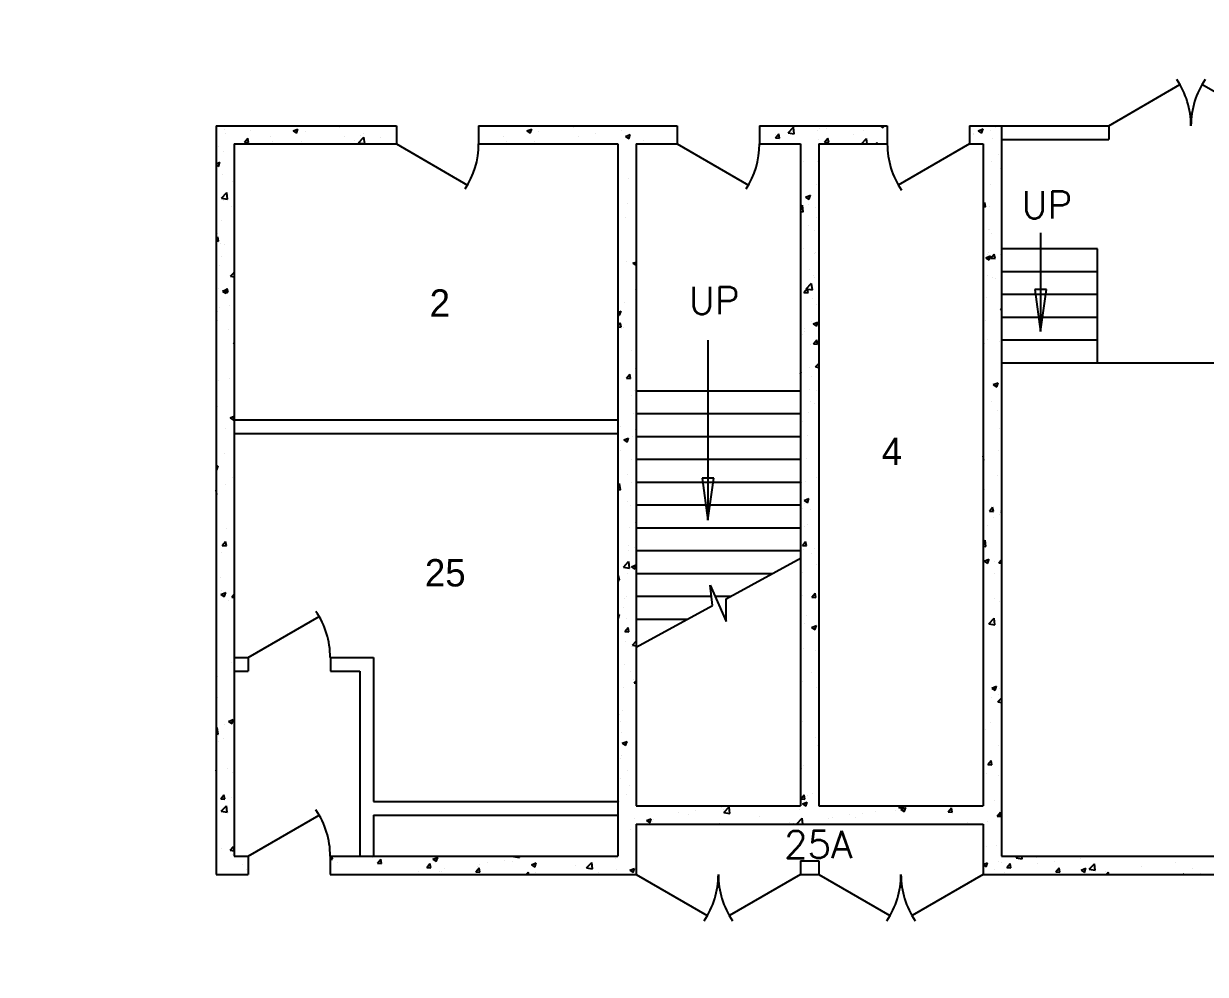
# Model space of a CAD drawing. Header units: inches. Extents: x -34849 to 37501, y -26482 to 39290.
# Drawn here: x 284 to 802, y 13014 to 13430 of the extents above; entities that cross this region are included whole.
import ezdxf
from ezdxf.enums import TextEntityAlignment as Align

# ---------------------------------------------------------------- set-up
doc = ezdxf.new("R2010")
doc.units = ezdxf.units.IN
doc.header["$MEASUREMENT"] = 0
for name, color, linetype in [('035$01DOOR', 150, 'Continuous'), ('035$01LOD', 251, 'Continuous'), ('035$01OFFICE', 7, 'Continuous'), ('035$01WAL', 7, 'Continuous'), ('035$04OFF', 7, 'Continuous')]:
    doc.layers.add(name, color=color, linetype=linetype)
doc.styles.add('ROMANS', font='romans')

# ---------------------------------------------------------------- blocks, each defined once
blk = doc.blocks.new('OFFICE')
at = {"color": 2, "linetype": 'Continuous'}
blk.add_attdef('OFFICE', text='', height=12, dxfattribs=at).set_placement((0, 0), align=Align.MIDDLE)

msp = doc.modelspace()

# ---------------------------------------------------------------- linework, layer by layer
at = {"layer": '035$01DOOR'}
for p, q in [((759.38, 13385.61), (790.55, 13403.61)), ((831.38, 13385.61), (800.2, 13403.61)), ((447.38, 13377.61), (478.55, 13359.61)), ((570.38, 13377.61), (601.55, 13359.61)), ((698.38, 13377.61), (667.2, 13359.61)), ((382.38, 13152.61), (413.55, 13170.61)), ((382.38, 13065.61), (413.55, 13083.61)), ((552.38, 13057.61), (583.55, 13039.61)), ((624.38, 13057.61), (593.2, 13039.61)), ((632.38, 13057.61), (663.55, 13039.61)), ((704.38, 13057.61), (673.2, 13039.61))]:
    msp.add_line(p, q, dxfattribs=at)
for centre, start, end in [((759.38, 13385.61), 0, 34.2232), ((831.38, 13385.61), 145.7768, 180), ((447.38, 13377.61), 326.8338, 0), ((570.38, 13377.61), 326.8338, 0), ((698.38, 13377.61), 180, 214.2232), ((382.38, 13152.61), 0, 34.2232), ((382.38, 13065.61), 0, 34.2232), ((552.38, 13057.61), 325.7768, 0), ((624.38, 13057.61), 180, 214.2232), ((632.38, 13057.61), 325.7768, 0), ((704.38, 13057.61), 180, 214.2232)]:
    msp.add_arc(centre, 36, start, end, dxfattribs=at)
at = {"layer": '035$01LOD'}
for p, q in [((729.48, 13338.61), (729.48, 13295.43)), ((754.38, 13331.61), (712.38, 13331.61)), ((754.38, 13281.61), (754.38, 13331.61)), ((754.38, 13321.61), (712.38, 13321.61)), ((754.38, 13311.61), (712.38, 13311.61)), ((754.38, 13301.61), (712.38, 13301.61)), ((583.8, 13291.73), (583.8, 13212.77)), ((754.38, 13291.61), (712.38, 13291.61)), ((754.38, 13281.61), (712.38, 13281.61)), ((552.38, 13269.48), (624.38, 13269.48)), ((552.38, 13259.48), (624.38, 13259.48)), ((552.38, 13249.48), (624.38, 13249.48)), ((552.38, 13239.48), (624.38, 13239.48)), ((552.38, 13229.48), (624.38, 13229.48)), ((552.38, 13219.48), (624.38, 13219.48)), ((552.38, 13209.48), (624.38, 13209.48)), ((552.38, 13199.48), (624.38, 13199.48)), ((591.81, 13178.39), (624.62, 13196.28)), ((552.38, 13189.48), (612.16, 13189.48)), ((584.85, 13184.35), (591.81, 13168.46)), ((585.85, 13175.41), (584.85, 13184.35)), ((552.38, 13179.48), (585.39, 13179.48)), ((586.98, 13179.48), (593.81, 13179.48)), ((591.81, 13168.46), (591.81, 13178.39)), ((552.38, 13157.17), (585.85, 13175.41)), ((552.38, 13169.48), (574.97, 13169.48)), ((591.36, 13169.48), (591.81, 13169.48))]:
    msp.add_line(p, q, dxfattribs=at)
at = {"layer": '035$01LOD', "linetype": 'Continuous'}
for p, q in [((726.96, 13313.86), (729.48, 13295.43)), ((732.07, 13313.86), (726.96, 13313.86)), ((732.07, 13313.86), (727.01, 13313.86)), ((729.48, 13295.43), (732.07, 13313.86)), ((581.28, 13231.2), (583.8, 13212.77)), ((586.39, 13231.2), (581.28, 13231.2)), ((586.39, 13231.2), (581.33, 13231.2)), ((583.8, 13212.77), (586.39, 13231.2))]:
    msp.add_line(p, q, dxfattribs=at)
at = {"layer": '035$01WAL', "linetype": 'Continuous'}
for p, q in [((368.38, 13385.61), (368.38, 13057.61)), ((368.38, 13385.61), (447.38, 13385.61)), ((447.38, 13385.61), (447.38, 13377.61)), ((483.38, 13385.61), (570.38, 13385.61)), ((483.38, 13385.61), (483.38, 13377.61)), ((570.38, 13385.61), (570.38, 13377.61)), ((606.38, 13385.61), (662.38, 13385.61)), ((606.38, 13385.61), (606.38, 13377.61)), ((662.38, 13385.61), (662.38, 13377.61)), ((698.38, 13385.61), (712.38, 13385.61)), ((698.38, 13385.61), (698.38, 13377.61)), ((712.38, 13385.61), (712.38, 13065.61)), ((376.38, 13377.61), (376.38, 13065.61)), ((376.38, 13377.61), (447.38, 13377.61)), ((483.38, 13377.61), (544.38, 13377.61)), ((544.38, 13377.61), (544.38, 13065.61)), ((552.38, 13377.61), (552.38, 13087.61)), ((552.38, 13377.61), (570.38, 13377.61)), ((606.38, 13377.61), (624.38, 13377.61)), ((624.38, 13377.61), (624.38, 13087.61)), ((632.38, 13377.61), (632.38, 13087.61)), ((632.38, 13377.61), (662.38, 13377.61)), ((698.38, 13377.61), (704.38, 13377.61)), ((704.38, 13377.61), (704.38, 13087.61)), ((552.38, 13087.61), (624.38, 13087.61)), ((632.38, 13087.61), (704.38, 13087.61)), ((552.38, 13079.61), (704.38, 13079.61)), ((552.38, 13079.61), (552.38, 13057.61)), ((704.38, 13079.61), (704.38, 13057.61)), ((376.38, 13065.61), (382.38, 13065.61)), ((382.38, 13065.61), (382.38, 13057.61)), ((418.38, 13065.61), (544.38, 13065.61)), ((418.38, 13065.61), (418.38, 13057.61)), ((712.38, 13065.61), (849.38, 13065.61)), ((368.38, 13057.61), (382.38, 13057.61)), ((418.38, 13057.61), (552.38, 13057.61)), ((704.38, 13057.61), (837.38, 13057.61))]:
    msp.add_line(p, q, dxfattribs=at)
at = {"layer": '035$01WAL'}
for p, q in [((422.59, 13384.87), (422.59, 13384.87)), ((524.98, 13384.87), (524.98, 13384.87)), ((618.96, 13382.5), (621.29, 13384.93)), ((619.93, 13385.06), (619.93, 13385.06)), ((621.62, 13382.08), (621.29, 13384.93)), ((640.05, 13385.17), (640.05, 13385.17)), ((659.34, 13385.61), (660.58, 13384.78)), ((660.58, 13384.78), (660.86, 13385.61)), ((709.69, 13385.03), (709.69, 13385.03)), ((712.38, 13385.61), (759.38, 13385.61)), ((759.38, 13385.61), (759.38, 13379.61)), ((372.15, 13384.07), (372.15, 13384.07)), ((372.54, 13382.33), (372.54, 13382.33)), ((380.85, 13378.45), (382.3, 13380.18)), ((382.65, 13378.3), (382.3, 13380.18)), ((383.43, 13383.32), (383.43, 13383.32)), ((392.03, 13380.83), (392.03, 13380.83)), ((402.14, 13383.32), (404.24, 13384.12)), ((402.14, 13383.32), (403.63, 13382.31)), ((403.63, 13382.31), (404.24, 13384.12)), ((407.44, 13382.94), (407.44, 13382.94)), ((424.58, 13381.07), (424.58, 13381.07)), ((430.83, 13378.1), (433.17, 13380.54)), ((431.48, 13381.29), (431.48, 13381.29)), ((433.07, 13382.29), (433.07, 13382.29)), ((433.5, 13377.69), (433.17, 13380.54)), ((440.28, 13380.45), (440.28, 13380.45)), ((494.43, 13380.83), (494.43, 13380.83)), ((504.54, 13383.32), (506.64, 13384.12)), ((504.54, 13383.32), (506.03, 13382.31)), ((506.03, 13382.31), (506.64, 13384.12)), ((509.83, 13382.94), (509.83, 13382.94)), ((526.97, 13381.07), (526.97, 13381.07)), ((534.48, 13382.06), (534.48, 13382.06)), ((545.85, 13383.56), (545.85, 13383.56)), ((547.65, 13380.91), (549.75, 13381.72)), ((547.65, 13380.91), (549.14, 13379.91)), ((549.14, 13379.91), (549.75, 13381.72)), ((570.35, 13384.08), (570.38, 13384.11)), ((570.35, 13384.08), (570.38, 13384.07)), ((613.38, 13380.31), (614.83, 13382.04)), ((613.38, 13380.31), (615.18, 13380.16)), ((613.59, 13381.68), (613.59, 13381.68)), ((614.15, 13380.43), (614.15, 13380.43)), ((615.18, 13380.15), (614.83, 13382.03)), ((618.96, 13382.5), (621.62, 13382.08)), ((631.65, 13383.43), (631.65, 13383.43)), ((632.11, 13379.71), (632.11, 13379.71)), ((632.54, 13384.18), (632.54, 13384.18)), ((634.9, 13378.43), (636.35, 13380.15)), ((635.95, 13384.39), (635.95, 13384.39)), ((636.7, 13378.27), (636.35, 13380.15)), ((647.52, 13381.82), (647.52, 13381.82)), ((651.05, 13377.61), (653.31, 13379.97)), ((651.96, 13383.71), (651.96, 13383.71)), ((653.58, 13377.61), (653.31, 13379.97)), ((700, 13381.68), (700, 13381.68)), ((700.28, 13382.3), (700.28, 13382.3)), ((702.2, 13383.38), (704.3, 13384.19)), ((702.2, 13383.38), (703.69, 13382.37)), ((703.69, 13382.37), (704.3, 13384.19)), ((707.79, 13383.29), (707.79, 13383.29)), ((708.44, 13380.03), (708.44, 13380.03)), ((712.38, 13379.61), (759.38, 13379.61)), ((369.3, 13376.37), (369.3, 13376.37)), ((380.85, 13378.45), (382.64, 13378.3)), ((393.14, 13378.58), (393.14, 13378.58)), ((405.63, 13378.58), (405.63, 13378.58)), ((409.15, 13377.9), (409.15, 13377.9)), ((428.92, 13378.96), (428.92, 13378.96)), ((430.83, 13378.1), (433.5, 13377.69)), ((495.53, 13378.58), (495.53, 13378.58)), ((508.03, 13378.58), (508.03, 13378.58)), ((511.55, 13377.9), (511.55, 13377.9)), ((554.48, 13378.01), (554.48, 13378.01)), ((555.6, 13379.24), (555.6, 13379.24)), ((634.9, 13378.43), (636.7, 13378.27)), ((657.31, 13377.61), (657.87, 13378.27)), ((657.99, 13377.61), (657.87, 13378.27)), ((368.38, 13368.95), (370, 13369.58)), ((369.39, 13367.76), (370, 13369.57)), ((371.78, 13374.09), (371.78, 13374.09)), ((624.65, 13372.35), (624.65, 13372.35)), ((625.61, 13369.93), (625.61, 13369.93)), ((631.75, 13369.72), (631.75, 13369.72)), ((632.16, 13373.34), (632.16, 13373.34)), ((708.08, 13370.05), (708.08, 13370.05)), ((711.26, 13372.96), (711.26, 13372.96)), ((368.38, 13368.45), (369.39, 13367.76)), ((371.42, 13364.1), (371.42, 13364.1)), ((711.85, 13367.05), (711.85, 13367.05)), ((375.7, 13361.16), (375.7, 13361.16)), ((549.01, 13362.39), (549.01, 13362.39)), ((631.38, 13359.73), (631.38, 13359.73)), ((707.71, 13360.06), (707.71, 13360.06)), ((370.77, 13353.84), (373.11, 13356.28)), ((370.77, 13353.84), (373.44, 13353.43)), ((371.05, 13354.11), (371.05, 13354.11)), ((373.44, 13353.43), (373.11, 13356.28)), ((626.58, 13354.35), (628.68, 13355.16)), ((626.58, 13354.35), (628.07, 13353.35)), ((628.07, 13353.35), (628.68, 13355.16)), ((371.62, 13352.74), (371.62, 13352.74)), ((375.32, 13350.32), (375.32, 13350.32)), ((548.63, 13351.55), (548.63, 13351.55)), ((624.38, 13349.81), (625.27, 13350.74)), ((625.6, 13347.89), (625.27, 13350.74)), ((627.73, 13351.17), (627.73, 13351.17)), ((631.02, 13349.74), (631.02, 13349.74)), ((704.38, 13351.12), (705.06, 13351.94)), ((704.38, 13350.15), (705.41, 13350.06)), ((705.41, 13350.06), (705.07, 13351.94)), ((707.35, 13350.07), (707.35, 13350.07)), ((370.69, 13344.12), (370.69, 13344.12)), ((547.78, 13345.3), (547.78, 13345.3)), ((624.38, 13348.09), (625.6, 13347.9)), ((631.56, 13345.44), (631.56, 13345.44)), ((369.21, 13338.38), (369.21, 13338.38)), ((552.1, 13341.21), (552.1, 13341.21)), ((627.86, 13341.91), (627.86, 13341.91)), ((630.65, 13339.76), (630.65, 13339.76)), ((706.53, 13339.95), (706.53, 13339.95)), ((706.98, 13340.09), (706.98, 13340.09)), ((707.93, 13338.53), (707.93, 13338.53)), ((368.38, 13336.06), (369.1, 13336.93)), ((368.38, 13335.14), (369.45, 13335.05)), ((369.45, 13335.05), (369.11, 13336.93)), ((370.32, 13334.14), (370.32, 13334.14)), ((372.1, 13333.38), (372.1, 13333.38)), ((370.9, 13328.15), (370.9, 13328.15)), ((625.52, 13331.94), (625.52, 13331.94)), ((630.29, 13329.77), (630.29, 13329.77)), ((630.9, 13330), (630.9, 13330)), ((705.51, 13327.79), (707.61, 13328.6)), ((705.51, 13327.79), (707, 13326.79)), ((706.15, 13329.11), (706.15, 13329.11)), ((706.62, 13330.1), (706.62, 13330.1)), ((707, 13326.79), (707.61, 13328.6)), ((707.78, 13327.65), (709.23, 13329.37)), ((707.78, 13327.65), (709.57, 13327.49)), ((709.58, 13327.49), (709.23, 13329.37)), ((711.76, 13329.06), (711.76, 13329.06)), ((369.96, 13324.15), (369.96, 13324.15)), ((548.27, 13325.94), (548.27, 13325.94)), ((550.96, 13325.33), (552.38, 13325.87)), ((550.96, 13325.33), (552.38, 13324.37)), ((628.34, 13322.55), (628.34, 13322.55)), ((374.75, 13319.66), (376.38, 13321.35)), ((374.75, 13319.66), (376.38, 13319.4)), ((375.83, 13321.48), (375.83, 13321.48)), ((629.92, 13319.78), (629.92, 13319.78)), ((630.51, 13319.15), (630.51, 13319.15)), ((706.25, 13320.11), (706.25, 13320.11)), ((708.41, 13319.17), (708.41, 13319.17)), ((709.62, 13318.77), (709.62, 13318.77)), ((369.59, 13314.16), (369.59, 13314.16)), ((371.2, 13313.18), (373.3, 13313.99)), ((371.2, 13313.18), (372.7, 13312.18)), ((371.82, 13312.64), (373.27, 13314.36)), ((371.82, 13312.64), (373.61, 13312.48)), ((372.7, 13312.17), (373.31, 13313.99)), ((373.62, 13312.48), (373.27, 13314.36)), ((551.99, 13314.04), (551.99, 13314.04)), ((625.87, 13312.61), (627.32, 13314.34)), ((625.87, 13312.61), (627.67, 13312.46)), ((626.91, 13314.12), (629.25, 13316.56)), ((626.91, 13314.12), (629.58, 13313.71)), ((627.67, 13312.46), (627.32, 13314.34)), ((629.58, 13313.71), (629.25, 13316.55)), ((374.06, 13306.98), (374.06, 13306.98)), ((547.37, 13308.21), (547.37, 13308.21)), ((629.56, 13309.8), (629.56, 13309.8)), ((631.47, 13307.45), (631.47, 13307.45)), ((632.06, 13310.66), (632.06, 13310.66)), ((705.89, 13310.13), (705.89, 13310.13)), ((712.13, 13307.27), (712.13, 13307.27)), ((369.23, 13304.18), (369.23, 13304.18)), ((369.98, 13306.15), (369.98, 13306.15)), ((376.31, 13302.12), (376.31, 13302.12)), ((544.38, 13303.85), (545.76, 13304.38)), ((544.38, 13303.09), (545.15, 13302.56)), ((545.15, 13302.56), (545.76, 13304.38)), ((711.94, 13305.08), (712.38, 13305.6)), ((711.94, 13305.08), (712.38, 13305.05)), ((369.13, 13300.4), (369.13, 13300.4)), ((544.38, 13298.07), (545.41, 13299.3)), ((544.38, 13297.54), (545.76, 13297.42)), ((545.76, 13297.42), (545.41, 13299.3)), ((546.14, 13298.71), (546.14, 13298.71)), ((546.99, 13297.36), (546.99, 13297.36)), ((626.09, 13296.98), (626.09, 13296.98)), ((629.19, 13299.81), (629.19, 13299.81)), ((629.89, 13298.77), (631.99, 13299.57)), ((629.89, 13298.77), (631.38, 13297.76)), ((631.38, 13297.76), (631.99, 13299.57)), ((705.52, 13300.14), (705.52, 13300.14)), ((368.86, 13294.19), (368.86, 13294.19)), ((373.68, 13296.13), (373.68, 13296.13)), ((625.43, 13293.95), (625.43, 13293.95)), ((626.22, 13295.33), (626.22, 13295.33)), ((630.03, 13290.05), (631.48, 13291.77)), ((631.83, 13289.89), (631.48, 13291.77)), ((706.29, 13291.94), (706.29, 13291.94)), ((375.98, 13290.07), (376.38, 13290.54)), ((375.98, 13290.07), (376.38, 13290.04)), ((550.46, 13287.03), (550.46, 13287.03)), ((552.32, 13289.36), (552.32, 13289.36)), ((628.83, 13289.82), (628.83, 13289.82)), ((630.03, 13290.05), (631.83, 13289.89)), ((705.16, 13290.15), (705.16, 13290.15)), ((711.67, 13291.07), (711.67, 13291.07)), ((712.4, 13286.76), (712.4, 13286.76)), ((368.5, 13284.2), (368.5, 13284.2)), ((630.89, 13279.93), (632.38, 13281.48)), ((906.38, 13281.61), (754.38, 13281.61)), ((548.13, 13275.01), (549.57, 13276.74)), ((549.92, 13274.86), (549.57, 13276.74)), ((551.96, 13279.37), (551.96, 13279.37)), ((624.38, 13276.88), (624.69, 13277.82)), ((624.38, 13277.7), (624.69, 13277.82)), ((628.46, 13279.84), (628.46, 13279.84)), ((630.89, 13279.93), (632.38, 13279.7)), ((704.79, 13280.17), (704.79, 13280.17)), ((369.25, 13273.96), (369.25, 13273.96)), ((374.19, 13274.9), (374.19, 13274.9)), ((548.13, 13275.01), (549.92, 13274.86)), ((629.25, 13275.81), (629.25, 13275.81)), ((704.51, 13274.93), (704.51, 13274.93)), ((708.82, 13272.21), (710.92, 13273.01)), ((708.82, 13272.21), (710.31, 13271.2)), ((710.31, 13271.2), (710.92, 13273.01)), ((550.35, 13267.45), (550.35, 13267.45)), ((551.59, 13269.39), (551.59, 13269.39)), ((628.1, 13269.85), (628.1, 13269.85)), ((631.38, 13269.47), (631.38, 13269.47)), ((704.43, 13270.18), (704.43, 13270.18)), ((369.04, 13262.41), (369.04, 13262.41)), ((628.87, 13264.97), (628.87, 13264.97)), ((630.42, 13264.07), (630.42, 13264.07)), ((707.98, 13264.59), (707.98, 13264.59)), ((710.5, 13260.69), (710.5, 13260.69)), ((374.51, 13257.59), (376.38, 13258.31)), ((374.51, 13257.59), (376, 13256.59)), ((376.01, 13256.59), (376.38, 13257.69)), ((544.38, 13256.61), (376.38, 13256.61)), ((551.23, 13259.4), (551.23, 13259.4)), ((625.34, 13255.96), (625.34, 13255.96)), ((627.73, 13259.86), (627.73, 13259.86)), ((372.42, 13252.79), (372.42, 13252.79)), ((544.38, 13250.61), (376.38, 13250.61)), ((544.38, 13252.2), (544.38, 13252.2)), ((545.73, 13254.02), (545.73, 13254.02)), ((552.29, 13252.45), (552.38, 13252.55)), ((552.29, 13252.45), (552.38, 13252.44)), ((632.34, 13254.63), (632.34, 13254.63)), ((711.58, 13253.08), (711.58, 13253.08)), ((546.97, 13247.98), (549.07, 13248.79)), ((546.97, 13247.98), (548.46, 13246.98)), ((548.46, 13246.98), (549.07, 13248.79)), ((550.86, 13249.41), (550.86, 13249.41)), ((624.45, 13248.82), (624.45, 13248.82)), ((627.37, 13249.88), (627.37, 13249.88)), ((704.53, 13245.44), (704.53, 13245.44)), ((368.7, 13240.29), (368.7, 13240.29)), ((372.03, 13241.95), (372.03, 13241.95)), ((545.34, 13243.18), (545.34, 13243.18)), ((624.45, 13242.8), (624.45, 13242.8)), ((627.01, 13239.89), (627.01, 13239.89)), ((704.71, 13239.11), (704.38, 13240.91)), ((711.14, 13243.42), (711.14, 13243.42)), ((368.38, 13236.29), (369.31, 13236.65)), ((368.38, 13235.06), (368.7, 13234.83)), ((368.71, 13234.83), (369.31, 13236.65)), ((550.5, 13239.42), (550.5, 13239.42)), ((704.38, 13239.14), (704.71, 13239.11)), ((375.5, 13231.61), (375.5, 13231.61)), ((544.86, 13232.85), (544.86, 13232.85)), ((548.81, 13232.84), (548.81, 13232.84)), ((550.13, 13229.44), (550.13, 13229.44)), ((624.94, 13229.46), (624.94, 13229.46)), ((626.64, 13229.9), (626.64, 13229.9)), ((631.29, 13231.48), (631.29, 13231.48)), ((710.76, 13232.58), (710.76, 13232.58)), ((368.38, 13225.95), (368.4, 13225.98)), ((368.38, 13224.13), (368.75, 13224.1)), ((368.75, 13224.1), (368.4, 13225.98)), ((368.95, 13224.42), (368.95, 13224.42)), ((372.42, 13228.39), (372.42, 13228.39)), ((544.38, 13228.1), (545.13, 13228.88)), ((544.38, 13226.2), (545.46, 13226.04)), ((545.46, 13226.03), (545.13, 13228.88)), ((705.01, 13226.08), (705.01, 13226.08)), ((548.58, 13220.95), (548.58, 13220.95)), ((549.77, 13219.45), (549.77, 13219.45)), ((625.9, 13221.42), (628, 13222.23)), ((625.9, 13221.42), (627.39, 13220.42)), ((626.28, 13219.92), (626.28, 13219.92)), ((627.39, 13220.42), (628, 13222.23)), ((627.61, 13221.63), (627.61, 13221.63)), ((625.26, 13217.98), (625.26, 13217.98)), ((628.66, 13217.57), (628.66, 13217.57)), ((707.08, 13216.7), (708.52, 13218.43)), ((707.08, 13216.7), (708.87, 13216.55)), ((708.87, 13216.55), (708.52, 13218.43)), ((708.73, 13214.18), (708.73, 13214.18)), ((711.5, 13215.09), (711.5, 13215.09)), ((712.12, 13216.62), (712.38, 13216.72)), ((712.12, 13216.62), (712.38, 13216.45)), ((372.91, 13209.03), (372.91, 13209.03)), ((549.4, 13209.46), (549.4, 13209.46)), ((551.98, 13211.67), (551.98, 13211.67)), ((625.91, 13209.93), (625.91, 13209.93)), ((627.23, 13210.79), (627.23, 13210.79)), ((706.34, 13210.41), (706.34, 13210.41)), ((371.12, 13201.69), (372.56, 13203.42)), ((372.91, 13201.54), (372.56, 13203.42)), ((625.17, 13201.67), (626.61, 13203.39)), ((626.96, 13201.51), (626.61, 13203.39)), ((704.38, 13203.18), (705.21, 13204.06)), ((705.55, 13201.21), (705.21, 13204.06)), ((370.77, 13198.61), (370.77, 13198.61)), ((371.12, 13201.69), (372.91, 13201.54)), ((549.04, 13199.48), (549.04, 13199.48)), ((549.07, 13201.59), (549.07, 13201.59)), ((551.59, 13200.83), (551.59, 13200.83)), ((625.17, 13201.67), (626.96, 13201.51)), ((625.55, 13199.94), (625.55, 13199.94)), ((629.14, 13198.21), (629.14, 13198.21)), ((630.7, 13200.45), (630.7, 13200.45)), ((704.38, 13201.39), (705.54, 13201.21)), ((546.77, 13192.26), (549.1, 13194.7)), ((549.44, 13191.85), (549.11, 13194.69)), ((550.28, 13192.4), (552.38, 13193.2)), ((551.77, 13191.39), (552.38, 13193.2)), ((631.21, 13193.49), (631.21, 13193.49)), ((704.82, 13194.86), (706.92, 13195.67)), ((704.82, 13194.86), (706.32, 13193.86)), ((706.32, 13193.86), (706.93, 13195.67)), ((709.21, 13194.82), (709.21, 13194.82)), ((711.24, 13194.14), (712.38, 13195.49)), ((711.24, 13194.14), (712.38, 13194.04)), ((544.38, 13187.96), (544.7, 13188.36)), ((545.05, 13186.48), (544.71, 13188.36)), ((546.77, 13192.26), (549.44, 13191.85)), ((548.67, 13189.49), (548.67, 13189.49)), ((550.28, 13192.4), (551.77, 13191.39)), ((625.18, 13189.96), (625.18, 13189.96)), ((709.5, 13189.24), (709.5, 13189.24)), ((368.86, 13186.43), (368.86, 13186.43)), ((370.39, 13187.77), (370.39, 13187.77)), ((544.38, 13186.54), (545.05, 13186.48)), ((370.52, 13180.25), (372.62, 13181.06)), ((370.52, 13180.25), (372.01, 13179.25)), ((370.78, 13181.81), (370.78, 13181.81)), ((372.01, 13179.24), (372.62, 13181.06)), ((375.28, 13179.13), (376.38, 13180.43)), ((375.28, 13179.13), (376.38, 13179.03)), ((547.17, 13178.66), (547.17, 13178.66)), ((548.31, 13179.5), (548.31, 13179.5)), ((624.82, 13179.97), (624.82, 13179.97)), ((625.17, 13179.99), (625.17, 13179.99)), ((629.33, 13179.1), (630.78, 13180.83)), ((629.33, 13179.1), (631.12, 13178.95)), ((631.12, 13178.95), (630.78, 13180.83)), ((709.12, 13178.39), (709.12, 13178.39)), ((373.86, 13177.43), (373.86, 13177.43)), ((546.95, 13174.36), (546.95, 13174.36)), ((711.41, 13177.1), (711.41, 13177.1)), ((544.38, 13171.18), (545.08, 13171.45)), ((544.38, 13169.7), (544.47, 13169.63)), ((544.47, 13169.63), (545.08, 13171.45)), ((547.94, 13169.52), (547.94, 13169.52)), ((624.45, 13169.98), (624.45, 13169.98)), ((625.97, 13167.45), (625.97, 13167.45)), ((627.02, 13170.98), (627.02, 13170.98)), ((706.85, 13167.43), (709.19, 13169.87)), ((706.85, 13167.43), (709.52, 13167.02)), ((707.09, 13167.6), (707.09, 13167.6)), ((709.52, 13167.02), (709.19, 13169.87)), ((547.42, 13164.07), (548.87, 13165.79)), ((547.42, 13164.07), (549.21, 13163.91)), ((549.22, 13163.91), (548.87, 13165.79)), ((629.2, 13165.84), (631.3, 13166.64)), ((629.2, 13165.84), (630.7, 13164.83)), ((630.7, 13164.83), (631.31, 13166.64)), ((547.58, 13159.53), (547.58, 13159.53)), ((550.33, 13157.49), (550.33, 13157.49)), ((550.75, 13158.07), (552.38, 13159.77)), ((550.75, 13158.07), (552.38, 13157.82)), ((376.38, 13152.61), (382.38, 13152.61)), ((382.38, 13152.61), (382.38, 13146.61)), ((418.5, 13152.61), (437.38, 13152.61)), ((418.5, 13152.61), (418.5, 13146.61)), ((437.38, 13152.61), (437.38, 13089.61)), ((625.59, 13156.6), (625.59, 13156.6)), ((631.12, 13155.5), (631.12, 13155.5)), ((704.7, 13156.23), (704.7, 13156.23)), ((368.77, 13148.44), (368.77, 13148.44)), ((374.99, 13150.55), (374.99, 13150.55)), ((376.38, 13146.61), (382.38, 13146.61)), ((418.5, 13146.61), (431.38, 13146.61)), ((431.38, 13146.61), (431.38, 13065.61)), ((547.21, 13149.54), (547.21, 13149.54)), ((549.95, 13146.65), (549.95, 13146.65)), ((369.13, 13144.43), (369.13, 13144.43)), ((551.15, 13143.11), (551.15, 13143.11)), ((551.58, 13141.5), (552.38, 13142.44)), ((551.58, 13141.5), (552.38, 13141.43)), ((625.08, 13142), (625.08, 13142)), ((629.06, 13146.27), (629.06, 13146.27)), ((546.85, 13139.56), (546.85, 13139.56)), ((631.22, 13139.72), (631.22, 13139.72)), ((708.13, 13139.28), (710.23, 13140.08)), ((708.13, 13139.28), (709.62, 13138.27)), ((709.63, 13138.27), (710.23, 13140.08)), ((711.3, 13136.34), (711.3, 13136.34)), ((711.32, 13139.11), (711.32, 13139.11)), ((368.75, 13133.58), (368.75, 13133.58)), ((369.02, 13135.3), (369.02, 13135.3)), ((707.86, 13135.06), (707.86, 13135.06)), ((710.83, 13133.24), (712.38, 13134.85)), ((710.83, 13133.24), (712.38, 13133)), ((545.18, 13127.86), (545.18, 13127.86)), ((546.48, 13129.57), (546.48, 13129.57)), ((368.38, 13121.34), (368.93, 13121.92)), ((369.27, 13119.07), (368.93, 13121.92)), ((372.22, 13123.25), (372.22, 13123.25)), ((373.83, 13124.66), (375.93, 13125.47)), ((373.83, 13124.66), (375.32, 13123.66)), ((375.32, 13123.66), (375.93, 13125.47)), ((545.53, 13124.48), (545.53, 13124.48)), ((625.26, 13124.47), (625.26, 13124.47)), ((632.22, 13125.1), (632.22, 13125.1)), ((705.33, 13121.09), (705.33, 13121.09)), ((707.48, 13124.21), (707.48, 13124.21)), ((368.38, 13119.21), (369.26, 13119.07)), ((369.5, 13115.94), (369.5, 13115.94)), ((371.51, 13117.03), (371.51, 13117.03)), ((546.12, 13119.58), (546.12, 13119.58)), ((546.28, 13115.05), (548.39, 13115.86)), ((547.78, 13114.05), (548.39, 13115.86)), ((631.03, 13117.51), (631.03, 13117.51)), ((368.68, 13110.45), (368.68, 13110.45)), ((546.28, 13115.05), (547.78, 13114.05)), ((631.84, 13114.25), (631.84, 13114.25)), ((710.95, 13113.88), (710.95, 13113.88)), ((545.67, 13108.5), (545.67, 13108.5)), ((545.76, 13109.6), (545.76, 13109.6)), ((625.74, 13105.12), (625.74, 13105.12)), ((706.37, 13105.76), (707.82, 13107.48)), ((706.37, 13105.76), (708.16, 13105.6)), ((708.16, 13105.6), (707.82, 13107.48)), ((368.38, 13102.95), (368.63, 13103.72)), ((368.38, 13103.62), (368.63, 13103.72)), ((373.22, 13104.05), (373.22, 13104.05)), ((375.38, 13102.08), (375.38, 13102.08)), ((548.69, 13103.31), (548.69, 13103.31)), ((624.99, 13104.01), (624.99, 13104.01)), ((705.81, 13101.73), (705.81, 13101.73)), ((711.23, 13101.13), (711.23, 13101.13)), ((545.39, 13099.61), (545.39, 13099.61)), ((549.39, 13096.6), (549.39, 13096.6)), ((370.41, 13090.75), (371.86, 13092.47)), ((370.41, 13090.75), (372.2, 13090.59)), ((372.2, 13090.59), (371.86, 13092.47)), ((375, 13091.23), (375, 13091.23)), ((437.38, 13089.61), (544.38, 13089.61)), ((545.03, 13089.62), (545.03, 13089.62)), ((548.31, 13092.46), (548.31, 13092.46)), ((624.46, 13090.72), (625.91, 13092.45)), ((624.46, 13090.72), (626.26, 13090.57)), ((626.26, 13090.56), (625.91, 13092.45)), ((627.42, 13092.08), (627.42, 13092.08)), ((629.46, 13093.22), (629.46, 13093.22)), ((709.53, 13089.84), (709.53, 13089.84)), ((370.57, 13085.3), (372.91, 13087.73)), ((370.57, 13085.3), (373.24, 13084.88)), ((373.24, 13084.88), (372.91, 13087.73)), ((373.71, 13084.69), (373.71, 13084.69)), ((376.36, 13086.39), (376.36, 13086.39)), ((570.73, 13084.62), (570.73, 13084.62)), ((578.24, 13085.61), (578.24, 13085.61)), ((589.6, 13087.11), (589.6, 13087.11)), ((590.72, 13084.73), (593.05, 13087.16)), ((590.72, 13084.73), (593.39, 13084.31)), ((590.8, 13085.92), (590.8, 13085.92)), ((593.39, 13084.31), (593.05, 13087.16)), ((623.75, 13086.11), (623.75, 13086.11)), ((625.21, 13088.49), (627.31, 13089.3)), ((625.21, 13088.49), (626.71, 13087.49)), ((626.71, 13087.49), (627.31, 13089.3)), ((657.34, 13085.23), (657.34, 13085.23)), ((665.93, 13085.53), (665.93, 13085.53)), ((667.31, 13086.38), (667.31, 13086.38)), ((667.5, 13086.96), (668.05, 13087.61)), ((667.5, 13086.96), (669.29, 13086.8)), ((668.33, 13086.09), (670.43, 13086.9)), ((668.33, 13086.09), (669.82, 13085.08)), ((669.29, 13086.8), (669.14, 13087.61)), ((669.82, 13085.08), (670.43, 13086.9)), ((689.02, 13085.07), (690.46, 13086.8)), ((689.02, 13085.07), (690.81, 13084.92)), ((690.81, 13084.92), (690.46, 13086.8)), ((710.53, 13083.19), (711.98, 13084.92)), ((712.33, 13083.03), (711.98, 13084.91)), ((437.38, 13083.61), (544.38, 13083.61)), ((437.38, 13083.61), (437.38, 13065.61)), ((544.66, 13079.64), (544.66, 13079.64)), ((551.78, 13082.13), (551.78, 13082.13)), ((556.89, 13081.22), (558.99, 13082.03)), ((556.89, 13081.22), (558.38, 13080.21)), ((558.39, 13080.21), (558.99, 13082.03)), ((559.56, 13080.6), (559.56, 13080.6)), ((559.81, 13081.56), (559.81, 13081.56)), ((575.4, 13083.81), (575.4, 13083.81)), ((575.57, 13079.92), (575.57, 13079.92)), ((588.76, 13080.1), (588.76, 13080.1)), ((602.07, 13079.61), (602.11, 13079.62)), ((602.1, 13079.61), (602.11, 13079.62)), ((606.26, 13083.11), (606.26, 13083.11)), ((619.53, 13080.25), (619.53, 13080.25)), ((621.17, 13080.1), (621.17, 13080.1)), ((622.73, 13079.76), (625.07, 13082.2)), ((622.73, 13079.76), (623.7, 13079.61)), ((625.37, 13079.61), (625.07, 13082.2)), ((636.57, 13082.21), (636.57, 13082.21)), ((638.47, 13082.75), (638.47, 13082.75)), ((645.98, 13083.74), (645.98, 13083.74)), ((648.44, 13082.53), (648.44, 13082.53)), ((651.72, 13084.13), (651.72, 13084.13)), ((697.5, 13080.43), (697.5, 13080.43)), ((706.22, 13080.87), (706.22, 13080.87)), ((710.53, 13083.19), (712.33, 13083.04)), ((711.44, 13083.69), (712.38, 13084.05)), ((711.44, 13083.69), (712.38, 13083.06)), ((375.99, 13076.4), (375.99, 13076.4)), ((549.87, 13077.24), (549.87, 13077.24)), ((368.6, 13072.46), (368.6, 13072.46)), ((370.58, 13069.06), (370.58, 13069.06)), ((374.57, 13068.18), (376.02, 13069.91)), ((376.37, 13068.02), (376.02, 13069.9)), ((705.84, 13070.03), (705.84, 13070.03)), ((710.02, 13070.48), (710.02, 13070.48)), ((374.57, 13068.18), (376.37, 13068.02)), ((375.63, 13066.41), (375.63, 13066.41)), ((418.38, 13065.33), (418.61, 13065.61)), ((418.38, 13064.35), (419.4, 13064.26)), ((419.4, 13064.26), (419.15, 13065.61)), ((419.45, 13064.71), (419.45, 13064.71)), ((436.98, 13064.96), (436.98, 13064.96)), ((439.13, 13062.53), (440.57, 13064.26)), ((440.92, 13062.38), (440.57, 13064.26)), ((463.37, 13064.27), (465.47, 13065.08)), ((463.37, 13064.27), (464.86, 13063.27)), ((464.86, 13063.26), (465.47, 13065.08)), ((494.71, 13063.82), (494.71, 13063.82)), ((498.64, 13065.43), (498.81, 13065.61)), ((498.64, 13065.43), (501.31, 13065.02)), ((501.31, 13065.02), (501.24, 13065.61)), ((501.28, 13065.09), (501.28, 13065.09)), ((506.07, 13065.32), (506.07, 13065.32)), ((513.31, 13065.29), (513.31, 13065.29)), ((543.46, 13064.51), (543.46, 13064.51)), ((718.79, 13064.87), (719.5, 13065.61)), ((718.79, 13064.87), (721.45, 13064.45)), ((721.45, 13064.45), (721.32, 13065.61)), ((727.75, 13064.82), (727.75, 13064.82)), ((747.12, 13064.67), (747.12, 13064.67)), ((770.82, 13065.56), (770.82, 13065.56)), ((380.05, 13061.97), (380.05, 13061.97)), ((381.63, 13059.73), (381.63, 13059.73)), ((421.4, 13062.71), (421.4, 13062.71)), ((439.13, 13062.53), (440.92, 13062.38)), ((456.89, 13058.84), (456.89, 13058.84)), ((460.64, 13060.65), (462.09, 13062.37)), ((460.64, 13060.65), (462.44, 13060.49)), ((462.44, 13060.49), (462.09, 13062.37)), ((466.29, 13059.08), (466.29, 13059.08)), ((467.17, 13059.01), (467.17, 13059.01)), ((468.25, 13060.34), (468.25, 13060.34)), ((482.16, 13058.77), (483.61, 13060.49)), ((482.16, 13058.77), (483.96, 13058.61)), ((482.75, 13061.25), (482.75, 13061.25)), ((483.96, 13058.61), (483.61, 13060.49)), ((483.79, 13062.08), (483.79, 13062.08)), ((487.2, 13062.83), (487.2, 13062.83)), ((498.16, 13063.37), (498.16, 13063.37)), ((504.29, 13057.61), (505.13, 13058.61)), ((505.31, 13057.61), (505.13, 13058.61)), ((506.48, 13061.87), (508.58, 13062.68)), ((506.48, 13061.87), (507.97, 13060.86)), ((507.97, 13060.86), (508.58, 13062.67)), ((508.47, 13058.5), (508.47, 13058.5)), ((525.97, 13061.5), (525.97, 13061.5)), ((530.66, 13060.47), (533, 13062.9)), ((530.66, 13060.47), (533.33, 13060.06)), ((533.33, 13060.05), (533, 13062.9)), ((536, 13058.46), (536, 13058.46)), ((543.93, 13059.66), (543.93, 13059.66)), ((549.59, 13059.47), (551.69, 13060.27)), ((549.59, 13059.47), (551.09, 13058.46)), ((551.09, 13058.46), (551.69, 13060.27)), ((624.38, 13063.61), (632.38, 13063.61)), ((624.38, 13063.61), (624.38, 13057.61)), ((632.38, 13063.61), (632.38, 13057.61)), ((704.38, 13062.02), (706.24, 13062.74)), ((704.38, 13061.78), (705.63, 13060.93)), ((705.63, 13060.93), (706.24, 13062.74)), ((709.31, 13059.69), (709.31, 13059.69)), ((711.14, 13063.14), (711.14, 13063.14)), ((712.35, 13062.7), (712.35, 13062.7)), ((713.74, 13058.58), (713.74, 13058.58)), ((714.7, 13060.63), (716.14, 13062.35)), ((714.7, 13060.63), (716.49, 13060.47)), ((716.49, 13060.47), (716.14, 13062.35)), ((728.25, 13062.19), (728.25, 13062.19)), ((735.76, 13063.18), (735.76, 13063.18)), ((735.83, 13059.55), (735.83, 13059.55)), ((736.21, 13058.74), (737.66, 13060.47)), ((736.21, 13058.74), (738.01, 13058.59)), ((738.01, 13058.59), (737.66, 13060.47)), ((747.26, 13059.53), (749.36, 13060.34)), ((747.26, 13059.53), (748.75, 13058.53)), ((748.75, 13058.52), (749.36, 13060.34)), ((750.8, 13059.9), (753.14, 13062.33)), ((750.8, 13059.9), (753.47, 13059.49)), ((753.47, 13059.48), (753.14, 13062.33)), ((753.32, 13062.56), (753.32, 13062.56)), ((758.12, 13059), (758.12, 13059)), ((758.36, 13057.61), (759.18, 13058.58)), ((759.36, 13057.61), (759.18, 13058.58)), ((773.53, 13061.11), (773.53, 13061.11)), ((788.68, 13063.03), (788.68, 13063.03)), ((796, 13060.31), (796, 13060.31)), ((449.38, 13057.85), (449.38, 13057.85)), ((624.38, 13057.61), (632.38, 13057.61)), ((729.75, 13057.9), (729.75, 13057.9)), ((777.05, 13057.82), (777.05, 13057.82)), ((791.63, 13057.61), (792.47, 13057.94)), ((792.36, 13057.61), (792.47, 13057.93)), ((799.77, 13058.06), (799.77, 13058.06))]:
    msp.add_line(p, q, dxfattribs=at)
at = {"layer": '035$04OFF', "color": 1}
msp.add_circle((4615.61, 6404.23, 0), 32885.87, dxfattribs=at)

# ---------------------------------------------------------------- block references
at = {"layer": '035$01OFFICE', "color": 7}
ref = msp.add_blockref('OFFICE', (466.4, 13308.02, 0), dxfattribs=at)
ref.add_attrib('OFFICE', '2', dxfattribs={"layer": '0', "color": 7, "linetype": 'Continuous', "height": 12}).set_placement((466.4, 13308.02, 0), align=Align.MIDDLE)
ref = msp.add_blockref('OFFICE', (664.4, 13242.92, 0), dxfattribs=at)
ref.add_attrib('OFFICE', '4', dxfattribs={"layer": '0', "color": 7, "linetype": 'Continuous', "height": 12}).set_placement((664.4, 13242.92, 0), align=Align.MIDDLE)
ref = msp.add_blockref('OFFICE', (468.78, 13189.77, 0), dxfattribs=at)
ref.add_attrib('OFFICE', '25', dxfattribs={"layer": '0', "color": 7, "linetype": 'Continuous', "height": 12}).set_placement((468.78, 13189.77, 0), align=Align.MIDDLE)

# ---------------------------------------------------------------- texts
at = {"layer": '035$01LOD', "style": 'ROMANS'}
for p in [(721.18, 13344.95), (575.5, 13303)]:
    msp.add_text('UP', height=12, dxfattribs=at).set_placement(p)
at = {"layer": '035$01WAL', "style": 'ROMANS'}
msp.add_text('25A', height=12, dxfattribs=at).set_placement((617.17, 13064.75))

doc.saveas('drawing.dxf')
